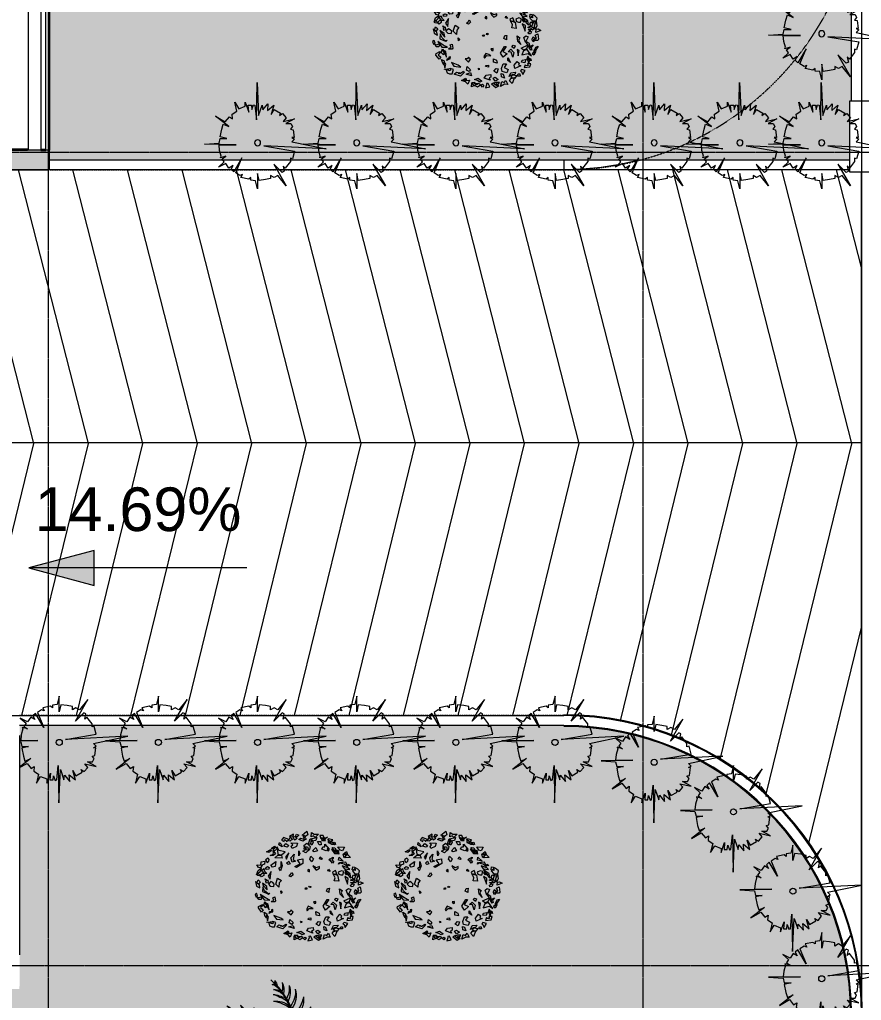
# Model space of a CAD drawing. Header units: millimetres. Extents: x 5359 to 218750, y -16347 to 109893.
# Drawn here: x 54663 to 63153, y 61388 to 71277 of the extents above; entities that cross this region are included whole.
import ezdxf

# ---------------------------------------------------------------- set-up
doc = ezdxf.new("R2010")
doc.units = ezdxf.units.MM
doc.linetypes.add('Grid Line', pattern=[22.225, 12.7, -3.175, 3.175, -3.175])
doc.linetypes.add('IMPORT-Overhead', pattern=[3.96875, 2.38125, -1.5875])
for name, color, linetype, lineweight in [('0-1', 7, 'Continuous', 5), ('A-AREA-1', 41, 'IMPORT-Overhead', 9), ('A-DETL-THIN', 151, 'Continuous', 9), ('A-FLOR', 192, 'Continuous', 9), ('A-FLOR-1', 9, 'Continuous', 9), ('A-FLOR-HRAL', 11, 'Continuous', 9), ('A-FLOR-PATT', 8, 'Continuous', 9), ('A-WALL', 113, 'Continuous', 9), ('A-WALL-3', 113, 'Continuous', 18), ('A-WALL-PATT-2', 9, 'Continuous', 9), ('G-ANNO-DIMS', 111, 'Continuous', 9), ('G-IMPT', 8, 'Continuous', 9), ('I-WALL-1', 53, 'Continuous', 18), ('L-PLNT', 71, 'Continuous', 9), ('S-COLS-1', 253, 'Continuous', 5), ('S-COLS-2', 53, 'Continuous', 18), ('S-GRID-1', 1, 'Grid Line', 9)]:
    doc.layers.add(name, color=color, linetype=linetype, lineweight=lineweight)
doc.styles.add('Arial_6', font='arial_0.ttf', dxfattribs={"height": 440})
pattern_1 = [(0, (167.64, 11.2), (558.8, 558.8), [83.82, -16.764, 22.352, -16.764, -419.1]), (0, (167.64, 11.2), (558.8, 558.8), [-139.7, 83.82, -335.28]), (0, (139.7, 27.94), (558.8, 558.8), [55.88, -41.91, 83.82, -41.91, -335.28]), (0, (139.7, 27.94), (558.8, 558.8), [-223.52, 55.88, -279.4]), (0, (335.3, 251.46), (558.8, 558.8), [69.85, -27.94, 69.85, -391.16]), (0, (55.9, 363.2), (558.8, 558.8), [27.94, -55.88, 27.94, -447.04]), (90, (111.76, 363.2), (-558.8, 558.8), [50.292, -508.508]), (90, (279.4, 27.94), (-558.8, 558.8), [55.88, -502.92]), (90, (419.1, 251.46), (-558.8, 558.8), [55.88, -502.92]), (45, (352.04, 22.35), (0, 558.7996), [55.88, -734.383]), (135, (206.76, 22.35), (-558.7996, 0), [55.88, -734.383]), (63.435, (335.28, 25.15), (-0.0005, 558.8001), [55.88, -1193.635]), (75.964, (307.34, 27.94), (-0.00237, 558.80038), [55.88, -2248.111]), (75.964, (447.04, 251.46), (-0.00237, 558.80038), [44.704, -2259.287]), (75.964, (122.94, 363.22), (-0.00237, 558.80038), [39.116, -2264.875]), (104.036, (251.46, 27.94), (0.00237, 558.80038), [55.88, -2248.111]), (104.036, (391.16, 251.46), (0.00237, 558.80038), [44.704, -2259.287]), (104.036, (100.58, 363.22), (0.00237, 558.80038), [39.116, -2264.875]), (116.565, (223.52, 25.15), (0.0005, 558.8001), [55.88, -1193.634])]

# ---------------------------------------------------------------- blocks, each defined once
blk = doc.blocks.new('NCV_TKTC_KET CAU_rvt-1-TKCS_MB ĐỊNH VỊ CỔNG-HÀNG RÀO')
at = {"layer": 'S-COLS-1'}
blk.add_hatch(color=256, dxfattribs=at).paths.add_polyline_path([(54927.6, 69761.9), (54952.6, 69761.9), (54952.6, 69961.9), (54927.6, 69961.9), (54927.6, 69956.9), (54877.6, 69956.9), (54877.6, 69961.9), (54552.6, 69961.9), (54552.6, 69761.9), (54877.6, 69761.9)])
at = {"layer": 'A-FLOR-1', "flags": 128}
blk.add_lwpolyline([(60918, 69861.2), (60898.6, 69856.2), (60714.7, 69815.1), (60528.6, 69785.6), (60340.9, 69767.9), (60152.6, 69761.9)], dxfattribs=at)
at = {"layer": 'S-COLS-2'}
for p, q in [((54877.6, 69961.9), (54552.6, 69961.9)), ((54952.6, 69961.9), (54927.6, 69961.9)), ((54952.6, 69761.9), (54952.6, 69961.9)), ((54552.6, 69761.9), (54952.6, 69761.9))]:
    blk.add_line(p, q, dxfattribs=at)
blk = doc.blocks.new('NCV_TKTC_TANG 1_rvt-1-TKCS_MB ĐỊNH VỊ CỔNG-HÀNG RÀO')
at = {"layer": 'A-WALL-PATT-2'}
h = blk.add_hatch(dxfattribs=at)
h.set_pattern_fill('FP_3', color=256, style=0, pattern_type=2)
h.set_pattern_definition([(45, (0, 0), (-116.67262, 116.67262), [])])
h.paths.add_polyline_path([(53762.6, 69961.9), (54742.6, 69961.9), (54742.6, 69971.9), (53762.6, 69971.9)])
at = {"layer": 'I-WALL-1'}
for p, q in [((54742.6, 69971.9), (53762.6, 69971.9)), ((53762.6, 69961.9), (54742.6, 69961.9)), ((54742.6, 69961.9), (54742.6, 69971.9))]:
    blk.add_line(p, q, dxfattribs=at)
blk = doc.blocks.new('Railing - 50 x 10mm-1251311-TKCS_MB ĐỊNH VỊ CỔNG-HÀNG RÀO')
at = {"layer": 'A-FLOR-HRAL'}
for p, q in [((25, 5), (-25, 5)), ((-25, 5), (-25, -5)), ((25, -5), (25, 5)), ((-25, -5), (25, -5))]:
    blk.add_line(p, q, dxfattribs=at)
blk = doc.blocks.new('Railing - Railing-1598455-TKCS_MB ĐỊNH VỊ CỔNG-HÀNG RÀO')
at = {"layer": 'A-FLOR-HRAL'}
for p, q in [((54877.6, 73036.9), (54877.6, 69966.9)), ((54927.6, 69966.9), (54927.6, 73036.9))]:
    blk.add_line(p, q, dxfattribs=at)
for p in [(54902.6, 73186.9), (54902.6, 69961.9)]:
    blk.add_blockref('Railing - 50 x 10mm-1251311-TKCS_MB ĐỊNH VỊ CỔNG-HÀNG RÀO', p)
blk = doc.blocks.new('CAY PHAT TAI NUI - CAY PHAT TAI NUI_dwg-2249753-TKCS_MB ĐỊNH VỊ CỔNG-HÀNG RÀO')
at = {"layer": 'G-IMPT'}
for p, q in [((-27, 87), (-27, -143)), ((-142, -28), (88, -28))]:
    blk.add_line(p, q, dxfattribs=at)
blk.add_circle((-27, -28), 115, dxfattribs=at)
for centre, radius, start, end in [((1555, 686), 1817, 132.6655, 202.0611), ((1648, 675), 1889, 134.4929, 201.0725), ((308, 1769), 392, 160.4234, 210.435), ((470, 1868), 533, 176.5724, 207.5063), ((400, 1808), 348, 153.5375, 193.5552), ((436, 1876), 358, 165.8758, 197.2634), ((332, 1703), 221, 98.9889, 134.5565), ((351, 1881), 159, 129.8765, 177.3831), ((270, 1833), 92.7, 72.3495, 118.8394), ((364, 1937), 133, 150.0492, 183.9567), ((112, 1610), 475, 173.6919, 232.0994), ((310, 1788), 681, 190.6526, 226.6689), ((217, 1687), 426, 160.9738, 220.018), ((264, 1759), 455, 171.5441, 219.4959), ((739, 314), 1475, 108.2479, 120.279), ((405, 816), 908, 98.1075, 114.8799), ((407, 1302), 537, 105.1462, 127.4691), ((251, 1560), 260, 86.5707, 121.104), ((-15, 1484), 494, 183.9122, 244.6665), ((-29, 1588), 498, 196.0518, 249.1113), ((361, 880), 698, 97.7367, 130.2132), ((226, 1098), 476, 85.0356, 127.2973), ((1255, 1143), 453, 130.5291, 189.4624), ((1762, 1122), 880, 155.5161, 180.8777), ((1417, 1124), 388, 115.1104, 175.1685), ((1585, 1104), 499, 131.8546, 171.2598), ((498, 426), 1017, 103.6674, 130.6694), ((272, 683), 732, 91.1382, 124.0248), ((1161, 1107), 571, 145.2695, 196.441), ((1466, 1224), 802, 164.9316, 196.0539), ((1531, 1072), 333, 103.3982, 156.4869), ((1578, 1129), 295, 114.9497, 158.8367), ((1679, 822), 480, 97.2797, 124.4634), ((1787, 687), 634, 105.42, 120.9079), ((-586, 1353), 1400, 190.2203, 290.1421), ((-605, 1310), 1375, 188.6175, 290.9058), ((-1699, 914), 215, 143.1261, 181.9236), ((-1314, 928), 569, 168.36, 193.4581), ((-152, 1325), 460, 193.1436, 257.542), ((-110, 1475), 553, 207.4653, 256.2646), ((603, 91), 1193, 107.2093, 133.4993), ((323, 366), 868, 94.8524, 127.2209), ((1468, -209), 1434, 79.4254, 175.9631), ((1504, -245), 1464, 81.0545, 175.1756), ((-655, 991), 1109, 349.3845, 8.7831), ((147, 934), 371, 347.8793, 37.5984), ((777, 335), 746, 57.193, 82.7939), ((795, 583), 540, 44.4905, 74.8429), ((200, -1375), 2671, 64.5854, 71.0796), ((298, -535), 1890, 56.3077, 64.245), ((-702, -4786), 6272, 69.406, 72.2405), ((1059, 604), 656, 47.2245, 66.3575), ((1398, 714), 491, 58.9885, 88.6049), ((1449, 975), 257, 38.3487, 73.8532), ((-1841, 948), 164, 173.6087, 255.3147), ((-1833, 1026), 181, 199.2253, 246.7417), ((-1105, 816), 720, 164.9542, 191.1318), ((-516, 891), 1289, 175.0476, 192.4111), ((594, 731), 2307, 175.4785, 185.487), ((254, 931), 1960, 180.5402, 194.9077), ((-83, 1557), 801, 225.5325, 257.3267), ((-121, 1291), 605, 210.2813, 256.7926), ((-140, 1117), 576, 210.3308, 258.2326), ((-226, 1141), 517, 217.4708, 266.0439), ((469, -312), 1181, 104.1189, 126.9152), ((501, 74), 993, 106.4031, 138.081), ((474, -60), 940, 108.1558, 139.078), ((219, 360), 667, 89.9, 132.4205), ((-537, 630), 838, 359.6532, 23.468), ((-32, 675), 392, 2.9263, 47.5949), ((609, 473), 371, 54.8217, 104.5408), ((743, 123), 821, 68.5185, 97.1248), ((698, 413), 586, 53.9406, 86.7899), ((-1855, 873), 195, 206.2075, 278.3171), ((-1792, 885), 257, 202.53, 269.2067), ((-1757, 832), 318, 214.5411, 275.4551), ((-1783, 903), 344, 226.9372, 274.4317), ((-932, 560), 658, 163.4115, 199.2714), ((-652, 659), 915, 174.4333, 204.6254), ((-648, 519), 787, 169.2846, 205.0198), ((-352, 695), 1070, 181.598, 212.3759), ((-220, 834), 437, 209.251, 267.4647), ((-208, 1004), 549, 224.3227, 265.8007), ((260, -110), 757, 101.5461, 130.3104), ((470, -234), 938, 112.642, 137.4329), ((-471, 387), 654, 3.4409, 34.7173), ((-256, 396), 486, 11.1959, 48.3015), ((500, -204), 838, 78.0495, 101.8643), ((443, 300), 392, 53.9226, 98.5912), ((700, -326), 1109, 83.637, 103.0356), ((-1742, 834), 407, 232.7631, 281.0044), ((-1711, 757), 371, 221.6824, 282.5793), ((-621, 436), 621, 170.7591, 217.8247), ((-355, 622), 884, 185.6411, 223.5203), ((303, -383), 857, 105.2804, 126.3421), ((303, -174), 658, 110.0896, 138.9984), ((-316, 124), 519, 23.4136, 49.3727), ((-1702, -347), 1928, 19.23, 26.6394), ((463, -174), 654, 83.0252, 114.3015), ((372, 20), 486, 69.441, 106.5465), ((-1635, 761), 519, 235.0666, 285.6208), ((-1718, 805), 515, 245.4761, 288.9065), ((-1688, 627), 496, 253.0795, 302.6056), ((-701, 283), 342, 158.8472, 243.0968), ((-475, 433), 545, 182.7548, 239.8242), ((-289, 301), 540, 177.157, 219.4208), ((-366, 358), 463, 183.7789, 241.043), ((-240, 351), 448, 195.2039, 241.2333), ((-348, 223), 324, 178.1536, 236.2901), ((-163, 711), 456, 221.0382, 264.3552), ((-191, 807), 507, 231.3553, 266.6037), ((-159, 411), 290, 216.7085, 267.5007), ((-187, 507), 339, 232.7518, 269.7736), ((15, -2), 276, 95.894, 134.6668), ((382, 435), 602, 201.4489, 224.7395), ((104, 247), 284, 186.3094, 223.0804), ((146, -41), 351, 116.9691, 150.5256), ((-267, 67), 324, 3.0252, 42.9115), ((-270, -18), 389, 22.3429, 51.7944), ((205, -183), 389, 74.5276, 103.9792), ((721, -1550), 1928, 99.6827, 107.092), ((279, -155), 519, 76.9493, 102.9084), ((920, -305), 717, 126.2722, 154.0079), ((4229, -2339), 4556, 145.0164, 148.7416), ((1020, -263), 688, 116.7081, 153.6869), ((1335, -389), 969, 130.1064, 152.7587), ((1149, -314), 705, 105.0601, 147.7387), ((1406, -413), 896, 119.4093, 147.3895), ((1296, -346), 709, 100.2908, 144.0247), ((1441, -339), 742, 111.436, 147.2707), ((1346, -178), 464, 89.3204, 151.136), ((1545, -262), 581, 109.4272, 151.0014), ((-1552, 350), 1464, 254.7886, 348.9098), ((-1520, 310), 1434, 253.1595, 349.6972), ((-1592, 574), 486, 240.2787, 301.8143), ((-1611, 611), 625, 259.4757, 304.2065), ((-1494, 512), 565, 245.8985, 304.4712), ((-1571, 359), 581, 283.7506, 325.3247), ((-202, 187), 290, 183.2996, 229.6206), ((-241, 225), 258, 192.0811, 252.8057), ((-234, 97), 117, 169.3573, 249.7771), ((-179, 187), 183, 202.0223, 262.5403), ((284, -93), 290, 100.082, 150.8741), ((-78, -112), 183, 5.2465, 51.9003), ((663, -1348), 1400, 15.8969, 115.8188), ((338, -392), 486, 105.4698, 124.689), ((678, -1304), 1375, 14.2942, 116.5824), ((166, -194), 274, 81.1818, 112.0501), ((382, -112), 339, 116.1252, 153.147), ((271, -130), 324, 83.4105, 123.2969), ((0, -41), 117, 332.5815, 32.6083), ((683, -285), 587, 128.9882, 154.5528), ((834, -220), 651, 143.0281, 161.2689), ((166, -227), 290, 8.9763, 55.2972), ((219, -386), 448, 20.8805, 66.9099), ((314, -248), 324, 3.8302, 61.9668), ((346, -380), 463, 9.4556, 66.7197), ((263, -331), 540, 2.8337, 45.0974), ((462, -444), 545, 8.4315, 65.5008), ((671, -273), 342, 344.5238, 68.7734), ((361, -644), 884, 11.3177, 49.1969), ((1484, -422), 565, 71.5751, 130.1478), ((1610, -509), 625, 85.1523, 129.8831), ((1587, -474), 486, 65.9553, 127.491), ((-1382, 256), 464, 263.6437, 325.4594), ((-1460, 425), 742, 285.7594, 321.594), ((-1316, 417), 709, 274.6142, 318.3481), ((-1418, 496), 896, 293.7326, 321.7128), ((-1172, 371), 705, 279.3835, 322.062), ((-1049, 307), 688, 291.0314, 328.0102), ((-1350, 465), 969, 304.4297, 327.082), ((-945, 340), 717, 300.5955, 328.3312), ((-4036, 2691), 4556, 319.3398, 323.065), ((-339, 100), 324, 257.1446, 297.031), ((-711, 296), 587, 303.3116, 328.8762), ((-868, 247), 651, 317.3515, 335.5923), ((-377, 368), 486, 279.2039, 298.4231), ((-228, 153), 274, 254.9159, 285.7842), ((-508, -531), 456, 3.8323, 47.1493), ((-367, -383), 339, 15.5459, 52.5677), ((-330, -289), 290, 359.5026, 50.2948), ((-1217, -1468), 1889, 341.9561, 48.5357), ((-1130, -1436), 1817, 340.1287, 49.5243), ((-214, -140), 351, 324.4323, 357.9888), ((-80, -114), 276, 303.3573, 342.13), ((265, -400), 290, 64.1718, 114.9639), ((143, -229), 183, 27.699, 88.2169), ((334, -473), 339, 80.215, 117.2368), ((189, -134), 117, 355.0339, 75.4538), ((208, -260), 258, 17.7578, 78.4823), ((607, -432), 621, 356.4358, 43.5014), ((365, -717), 1070, 7.2747, 38.0526), ((642, -513), 787, 354.9612, 30.6965), ((1688, -517), 496, 78.7561, 128.2822), ((660, -652), 915, 0.11, 30.302), ((1649, -656), 519, 60.7432, 111.2974), ((1736, -691), 515, 71.1528, 114.5832), ((-631, 1561), 1928, 273.4168, 280.8261), ((-344, 126), 519, 250.6834, 276.6425), ((-267, 146), 389, 248.2617, 277.7133), ((-650, -791), 549, 7.1168, 48.5948), ((-538, -663), 437, 352.0451, 50.2588), ((-545, -624), 507, 14.1494, 49.3978), ((-416, -94), 658, 317.5529, 346.4616), ((-512, 91), 857, 312.7436, 333.8053), ((-591, -118), 938, 320.1052, 344.8961), ((407, -664), 456, 68.5015, 111.8185), ((475, -738), 507, 78.8186, 114.0669), ((513, -748), 437, 56.7143, 114.928), ((581, -904), 549, 71.7859, 113.264), ((929, -526), 658, 349.0881, 24.948), ((1724, -644), 371, 47.3591, 108.2559), ((-215, -1012), 1960, 6.2169, 20.5843), ((1762, -718), 407, 58.4397, 106.6811), ((-573, -846), 2307, 1.1551, 11.1637), ((1777, -714), 318, 40.2177, 101.1317), ((-559, 199), 838, 251.7836, 275.5984), ((-557, -308), 392, 227.6568, 272.3253), ((-525, 165), 654, 256.7593, 288.0357), ((-456, -38), 486, 243.1751, 280.2806), ((-1378, -1007), 1086, 358.2571, 23.9141), ((-1097, -995), 900, 5.4665, 32.5493), ((-724, -797), 534, 347.879, 38.8732), ((-348, -131), 757, 309.0093, 337.7736), ((-514, -275), 940, 315.619, 346.5413), ((-626, -48), 1181, 311.5821, 334.3785), ((573, -1036), 576, 57.794, 105.6958), ((661, -1017), 517, 64.934, 113.5071), ((637, -1199), 605, 57.7445, 104.2558), ((1810, -783), 344, 52.6139, 100.1084), ((548, -896), 1289, 0.7243, 18.0878), ((1817, -764), 257, 28.2066, 94.8834), ((1126, -763), 720, 350.6309, 16.8085), ((1879, -745), 195, 31.8841, 103.9938), ((-744, 342), 1109, 257.3711, 276.7697), ((-741, -462), 371, 228.5558, 278.2749), ((-1431, -947), 841, 333.0371, 10.588), ((-1492, -1128), 1027, 355.921, 22.071), ((-1463, -933), 1030, 344.9174, 15.2332), ((-3068, -1735), 2861, 14.0564, 22.8618), ((726, -1453), 801, 72.9957, 104.79), ((680, -1215), 460, 40.6068, 105.0053), ((711, -1368), 553, 54.9285, 103.7278), ((1345, -854), 569, 354.0366, 19.1347), ((1872, -822), 164, 359.2853, 80.9914), ((1727, -802), 215, 328.8028, 7.6003), ((1872, -900), 181, 24.902, 72.4184), ((-1552, -615), 491, 232.7226, 262.339), ((-1631, -869), 257, 212.0828, 247.5873), ((1136, 4622), 6272, 243.1401, 245.9747), ((-1202, -543), 656, 220.9587, 240.0916), ((-132, 1330), 2671, 238.3195, 244.8137), ((-321, 506), 1890, 230.0418, 237.9791), ((-938, -551), 540, 218.2246, 248.577), ((-892, -306), 746, 230.9271, 256.528), ((-835, -99), 821, 242.2526, 270.8589), ((-823, -392), 586, 227.6747, 260.5241), ((-1359, -1032), 571, 319.0036, 10.1751), ((-1674, -1115), 802, 338.6657, 9.788), ((-1534, -1095), 883, 344.6764, 16.0059), ((-559, -468), 1193, 314.6726, 340.9626), ((-184, -583), 868, 302.3156, 334.6841), ((631, -1420), 494, 31.3755, 92.1297), ((692, -1506), 498, 43.515, 96.5745), ((-1843, -692), 480, 271.0138, 298.1976), ((-1935, -546), 634, 279.1542, 294.6421), ((-1722, -957), 333, 277.1323, 330.2211), ((-1775, -1008), 295, 288.6838, 332.5709), ((-1615, -1021), 388, 288.8445, 348.9026), ((-1780, -983), 499, 305.5887, 344.9939), ((-1456, -1057), 453, 304.2632, 3.1965), ((-1958, -981), 880, 329.2502, 354.6118), ((-312, -717), 1017, 311.1306, 338.1326), ((7, -841), 732, 298.6014, 331.488), ((576, -1590), 475, 21.1552, 79.5627), ((483, -1839), 681, 38.1159, 74.1321), ((19, -1057), 698, 305.1999, 337.6764), ((240, -1188), 476, 292.4989, 334.7606), ((520, -1707), 426, 8.437, 67.4813), ((511, -1792), 455, 19.0073, 66.9591), ((-577, -729), 1475, 315.7112, 327.7422), ((-50, -1020), 908, 305.5707, 322.3431), ((378, -1984), 533, 24.0356, 54.9695), ((476, -1821), 392, 7.8866, 57.8982), ((173, -1452), 537, 312.6095, 334.9323), ((431, -1610), 260, 294.034, 328.5673), ((424, -1774), 221, 306.4521, 342.0198), ((412, -1975), 358, 13.3391, 44.7266), ((413, -1898), 348, 1.0007, 41.0185), ((540, -1860), 92.7, 279.8128, 326.3027), ((504, -1996), 133, 357.5124, 31.4199), ((490, -1941), 159, 337.3398, 24.8463)]:
    blk.add_arc(centre, radius, start, end, dxfattribs=at)
blk = doc.blocks.new('CAY PHAT TAI NUI - CAY PHAT TAI NUI-2271499-TKCS_MB ĐỊNH VỊ CỔNG-HÀNG RÀO')
at = {"extrusion": (0, 0, -1), "xscale": 0.48, "yscale": 0.48, "zscale": -0.48, "rotation": 180}
blk.add_blockref('CAY PHAT TAI NUI - CAY PHAT TAI NUI_dwg-2249753-TKCS_MB ĐỊNH VỊ CỔNG-HÀNG RÀO', (0, 0), dxfattribs=at)
blk = doc.blocks.new('CAY BACH TRINH - CAY BACH TRINH_dwg-2249800-TKCS_MB ĐỊNH VỊ CỔNG-HÀNG RÀO')
at = {"layer": 'G-IMPT', "flags": 128}
for points in [[(-477, 1437), (-459, 1512), (-646, 1555)], [(-578, 1452), (-505, 1613), (-404, 1608), (-431, 1511), (-482, 1548), (-505, 1489), (-486, 1456)], [(-357, 1653), (-250, 1541), (-201, 1603), (-123, 1566), (-133, 1703), (-220, 1653)], [(7, 1749), (-25, 1628), (43, 1591), (160, 1616)], [(121, 1587), (40, 1602), (86, 1521)], [(335, 1653), (267, 1616), (316, 1566), (365, 1591)], [(533, 1553), (590, 1452), (520, 1446), (509, 1467), (423, 1512), (399, 1468), (319, 1525), (383, 1562)], [(423, 1516), (443, 1553), (433, 1653), (560, 1578), (472, 1491)], [(-1174, 1238), (-1112, 1130), (-1037, 1152), (-972, 1252)], [(-874, 1403), (-896, 1328), (-826, 1327), (-809, 1379)], [(-870, 1320), (-769, 1323), (-719, 1438), (-798, 1395)], [(-715, 1368), (-728, 1408), (-805, 1472), (-663, 1508), (-663, 1385)], [(-648, 1504), (-672, 1392), (-758, 1347), (-746, 1419), (-706, 1444)], [(-556, 1333), (-692, 1179), (-600, 1129), (-460, 1181), (-492, 1255), (-553, 1247)], [(-428, 1425), (-446, 1319), (-376, 1318), (-327, 1420)], [(-83, 1327), (-48, 1351), (-99, 1506), (-301, 1542), (-270, 1454), (-140, 1428)], [(-133, 1478), (-191, 1403), (-152, 1303), (-113, 1353)], [(14, 1366), (-94, 1266), (-74, 1166), (43, 1066), (140, 1116), (23, 1178), (101, 1291)], [(-50, 1140), (92, 1178), (86, 1252), (-14, 1249)], [(23, 1503), (131, 1428), (267, 1478), (209, 1528), (131, 1503)], [(511, 1378), (306, 1366), (335, 1266), (472, 1203), (501, 1278), (452, 1316)], [(579, 1478), (745, 1541), (813, 1466), (725, 1416), (716, 1478), (657, 1453), (647, 1416)], [(667, 1353), (579, 1291), (628, 1241), (735, 1278)], [(696, 1091), (891, 1141), (949, 1253), (920, 1016), (803, 1003)], [(871, 1391), (823, 1341), (784, 1253), (891, 1316)], [(1064, 1244), (1080, 1108), (985, 1158), (937, 1212)], [(1027, 1278), (998, 1228), (1037, 1191), (1135, 1203)], [(-1364, 914), (-1208, 910), (-1218, 988), (-1136, 1017), (-1240, 1107), (-1267, 1010)], [(-1164, 910), (-1135, 1007), (-1204, 1044), (-1282, 1000), (-1216, 980)], [(-1010, 928), (-1137, 803), (-990, 828)], [(-766, 1181), (-866, 1042), (-1009, 1038), (-900, 1094)], [(-996, 1019), (-915, 1047), (-883, 1171), (-978, 1137)], [(-989, 1076), (-860, 1099), (-799, 1231), (-876, 1225), (-913, 1152)], [(-840, 791), (-799, 735), (-718, 839), (-724, 876), (-821, 927), (-821, 894), (-775, 847)], [(-697, 1145), (-671, 1210), (-634, 1180), (-660, 1114)], [(-415, 941), (-483, 878), (-454, 853), (-386, 878)], [(-269, 1228), (-328, 1128), (-220, 1091), (-172, 1128)], [(-113, 953), (-201, 878), (-152, 778), (-84, 866)], [(267, 1128), (228, 1041), (257, 966), (267, 1041)], [(413, 1016), (443, 853), (365, 803), (472, 766), (511, 903)], [(647, 866), (579, 1066), (686, 928)], [(813, 978), (784, 891), (1018, 903), (920, 991)], [(1047, 1103), (998, 1028), (1066, 978), (1164, 978), (1066, 1016)], [(1144, 1166), (1135, 1128), (1203, 1078), (1281, 1091)], [(-1302, 703), (-1351, 666), (-1312, 653)], [(-1109, 650), (-1174, 560), (-1345, 537), (-1285, 585)], [(-1279, 631), (-1217, 768), (-1027, 752), (-1169, 714)], [(-993, 702), (-1009, 756), (-1064, 751)], [(-717, 878), (-717, 816), (-688, 841)], [(-220, 591), (-289, 516), (-386, 578), (-386, 628), (-289, 591), (-181, 653)], [(140, 878), (131, 728), (335, 603), (384, 628), (218, 716), (306, 841)], [(579, 803), (540, 716), (599, 691), (647, 741)], [(823, 791), (784, 653), (842, 491), (891, 578), (823, 628)], [(988, 791), (1008, 628), (1096, 616), (1144, 678)], [(1261, 753), (1203, 803), (1193, 853), (1232, 891), (1310, 841)], [(1310, 591), (1252, 628), (1193, 603), (1203, 553), (1281, 541)], [(1339, 702), (1463, 665), (1444, 774), (1337, 802)], [(1422, 673), (1471, 586), (1531, 604), (1583, 684)], [(-1595, 553), (-1527, 591), (-1429, 491), (-1497, 416), (-1634, 403), (-1653, 491)], [(-1597, 135), (-1570, 248), (-1626, 391), (-1648, 247)], [(-1619, 320), (-1482, 361), (-1595, 398)], [(-1478, 213), (-1422, 297), (-1459, 373), (-1523, 336)], [(-1424, 524), (-1440, 618), (-1501, 607), (-1513, 501)], [(-1380, 266), (-1361, 403), (-1185, 528), (-1224, 441)], [(-1328, 370), (-1279, 378), (-1302, 402)], [(-1274, 77), (-1290, 255), (-1183, 312), (-1221, 219)], [(-1283, 435), (-1251, 475), (-1188, 428), (-1232, 366)], [(-1065, 367), (-1127, 366), (-1158, 473), (-1082, 500), (-981, 458), (-1000, 389)], [(-855, 181), (-881, 279), (-825, 405), (-958, 362), (-994, 169)], [(-942, 366), (-893, 503), (-795, 453), (-825, 366), (-873, 403)], [(-721, 477), (-654, 499), (-671, 550)], [(-74, 528), (-35, 541), (-6, 491), (-74, 466)], [(491, 441), (443, 366), (511, 303), (569, 328), (521, 378)], [(1135, 478), (1232, 328), (1164, 228), (1154, 328)], [(1270, 413), (1394, 410), (1386, 473), (1452, 496), (1368, 568), (1347, 490)], [(1378, 453), (1369, 353), (1437, 303), (1476, 366)], [(1447, 578), (1476, 466), (1593, 366), (1544, 503)], [(1553, 425), (1451, 325), (1568, 345)], [(-1619, 40), (-1622, 139), (-1683, 152), (-1767, 105)], [(-1363, 198), (-1471, 259), (-1494, 200), (-1562, 210), (-1523, 107), (-1467, 166)], [(-1482, 60), (-1448, -1), (-1384, -6), (-1369, 43), (-1433, 90)], [(-1478, 141), (-1429, 91), (-1371, 128)], [(-74, 16), (-123, -9), (-94, -34), (-55, -22)], [(813, 191), (881, 116), (891, -22), (988, 78), (930, 266)], [(1085, 125), (1140, 155), (1218, 75), (1163, 15), (1054, 5), (1038, 75)], [(1310, 166), (1300, 116), (1222, 128), (1232, 203)], [(1256, -105), (1272, 5), (1412, 105), (1381, 35)], [(1319, 245), (1280, 215), (1311, 205)], [(1476, 153), (1534, 78), (1583, 116), (1544, 216)], [(1624, 156), (1594, 16), (1487, -41), (1502, 50), (1551, 81)], [(-1595, -47), (-1673, -9), (-1702, -172), (-1673, -209), (-1536, -209), (-1556, -172), (-1634, -147)], [(-1515, -106), (-1486, -178), (-1501, -227), (-1553, -242), (-1599, -161)], [(-1449, -521), (-1419, -309), (-1263, -222), (-1351, -346)], [(-1291, -267), (-1232, -115), (-1304, -62), (-1376, -95)], [(-1145, -345), (-1046, -242), (-1021, -71), (-1105, -125), (-1069, -201)], [(-688, -191), (-610, -147), (-641, -60), (-704, -55), (-685, -122)], [(11, -79), (65, -80), (51, -44), (11, -37)], [(832, -134), (784, -184), (823, -222)], [(1477, -247), (1352, -421), (1173, -426), (1309, -356)], [(1179, -205), (1218, -245), (1264, -215)], [(1398, -9), (1408, -159), (1232, -234), (1339, -134)], [(1427, -309), (1447, -409), (1525, -409), (1573, -334), (1505, -346)], [(1563, -293), (1595, -211), (1641, -250), (1609, -331)], [(-1604, -526), (-1578, -497), (-1615, -421), (-1690, -396)], [(-1553, -680), (-1504, -649), (-1521, -598), (-1613, -563)], [(-1546, -521), (-1536, -609), (-1595, -596), (-1604, -509)], [(-1489, -516), (-1411, -473), (-1448, -396), (-1534, -351), (-1465, -430)], [(-1173, -669), (-1368, -622), (-1473, -694), (-1336, -498), (-1227, -542)], [(-1224, -515), (-1157, -451), (-1369, -353), (-1324, -476)], [(-1024, -493), (-1058, -702), (-1088, -530)], [(-935, -470), (-860, -411), (-900, -361), (-966, -383)], [(-888, -735), (-838, -578), (-745, -570), (-823, -487), (-921, -590)], [(-582, -741), (-504, -613), (-626, -407), (-681, -406), (-575, -561), (-711, -631)], [(-229, -532), (-269, -525), (-272, -467), (-200, -477)], [(1085, -355), (1023, -325), (999, -455), (1023, -485), (1132, -485), (1116, -455), (1054, -435)], [(1202, -735), (1225, -565), (1350, -495), (1280, -595)], [(1330, -484), (1271, -546), (1300, -671), (1369, -596)], [(1384, -736), (1435, -805), (1537, -675), (1529, -628), (1408, -565), (1408, -607), (1465, -665)], [(-1468, -852), (-1402, -831), (-1326, -772), (-1450, -777)], [(-1390, -946), (-1429, -809), (-1361, -709), (-1332, -796), (-1361, -846)], [(-1270, -915), (-1163, -901), (-1183, -834), (-1295, -817)], [(-1144, -1010), (-957, -1095), (-936, -993), (-1027, -873), (-1088, -926), (-1063, -982)], [(-811, -903), (-736, -844), (-727, -764), (-770, -826)], [(-393, -926), (-281, -901), (-277, -790), (-378, -835)], [(-129, -656), (-34, -622), (23, -722), (0, -767), (-69, -688), (-193, -693)], [(614, -795), (506, -893), (444, -803), (510, -740), (536, -796)], [(1048, -911), (967, -1024), (753, -1052), (829, -993)], [(1124, -735), (1132, -805), (1085, -795), (1077, -725)], [(1193, -846), (1173, -780), (1104, -785)], [(1249, -1075), (1218, -965), (1272, -885), (1295, -955), (1272, -995)], [(1359, -809), (1271, -859), (1281, -984), (1330, -909)], [(-1251, -1066), (-1426, -1044), (-1452, -946), (-1351, -943), (-1371, -1002), (-1308, -1008), (-1282, -979)], [(-1130, -1172), (-1165, -1196), (-1203, -1289), (-1280, -1164), (-1162, -1128)], [(-771, -1348), (-831, -1232), (-975, -1212), (-947, -1284), (-866, -1298)], [(-698, -1231), (-557, -1193), (-527, -1096), (-584, -953), (-693, -951), (-619, -1061), (-741, -1124)], [(-384, -1242), (-286, -1181), (-363, -1098), (-424, -1108)], [(-120, -1056), (-31, -1033), (-45, -997), (-117, -988)], [(176, -1143), (205, -1087), (168, -1096)], [(411, -1324), (581, -1272), (441, -1226)], [(550, -1034), (443, -1134), (482, -1196), (569, -1146)], [(667, -1184), (647, -1221), (764, -1334), (959, -1271), (891, -1209), (764, -1246)], [(775, -1261), (835, -1251), (807, -1222)], [(1103, -1266), (1025, -1267), (986, -1133), (1081, -1099), (1208, -1151), (1184, -1238)], [(1066, -1096), (1086, -1171), (1271, -1121)], [(-1117, -1335), (-1039, -1334), (-1059, -1267), (-1114, -1266)], [(-883, -1296), (-1010, -1321), (-942, -1409), (-834, -1384)], [(-872, -1573), (-787, -1482), (-829, -1416), (-944, -1384)], [(-505, -1659), (-547, -1509), (-620, -1542), (-671, -1472), (-727, -1598), (-626, -1595)], [(-622, -1399), (-535, -1360), (-523, -1254), (-580, -1280)], [(-386, -1646), (-464, -1534), (-357, -1534), (-289, -1559)], [(-215, -1584), (-355, -1693), (-443, -1641), (-373, -1567), (-346, -1624), (-297, -1583), (-299, -1545)], [(-336, -1491), (-270, -1405), (-332, -1372), (-423, -1439)], [(-180, -1469), (12, -1396), (-45, -1309), (-194, -1290), (-200, -1370), (-142, -1392)], [(323, -1445), (199, -1404), (83, -1492), (153, -1523), (221, -1476)], [(228, -1671), (131, -1609), (189, -1571), (209, -1584), (306, -1584), (306, -1534), (404, -1546), (365, -1609)], [(411, -1674), (406, -1550), (330, -1534), (226, -1592)], [(731, -1476), (595, -1400), (567, -1474), (481, -1461), (531, -1590), (600, -1516)], [(608, -1509), (686, -1484), (608, -1434)], [(-55, -1574), (-63, -1616), (-24, -1708), (-167, -1674), (-109, -1565)], [(69, -1680), (123, -1624), (62, -1590), (23, -1629)]]:
    blk.add_lwpolyline(points, close=True, dxfattribs=at)
blk = doc.blocks.new('CAY BACH TRINH - CAY BACH TRINH-2271498-TKCS_MB ĐỊNH VỊ CỔNG-HÀNG RÀO')
at = {"extrusion": (0, 0, -1), "xscale": 0.3200000000000001, "yscale": 0.3200000000000001, "zscale": -0.3200000000000001, "rotation": 180}
blk.add_blockref('CAY BACH TRINH - CAY BACH TRINH_dwg-2249800-TKCS_MB ĐỊNH VỊ CỔNG-HÀNG RÀO', (0, 0), dxfattribs=at)
blk = doc.blocks.new('CAY MAI VAN PHUC - CAY DUC SOC_dwg-2256080-TKCS_MB ĐỊNH VỊ CỔNG-HÀNG RÀO')
at = {"layer": 'G-IMPT', "flags": 128}
blk.add_lwpolyline([(33, 479), (13, 293), (6, 772), (-14, 347), (-60, 479), (-67, 420), (-133, 499), (-127, 413), (-207, 479), (-173, 360), (-213, 426), (-293, 380), (-280, 347), (-320, 373), (-366, 320), (-326, 274), (-473, 307), (-360, 247), (-426, 247), (-446, 207), (-419, 174), (-453, 167), (-466, 68), (-439, 68), (-473, 48), (-439, 14), (-878, -79), (-80, -39), (-473, -105), (-446, -205), (-419, -198), (-419, -238), (-353, -324), (-326, -298), (-340, -364), (-313, -378), (-207, -271), (-366, -550), (-260, -418), (-213, -444), (-167, -418), (-167, -457), (-100, -471), (-20, -481), (0, -391), (0, -590), (26, -484), (86, -477), (86, -444), (113, -464), (212, -444), (192, -404), (226, -418), (279, -384), (199, -192), (305, -371), (339, -338), (312, -291), (365, -324), (405, -265), (498, -311), (425, -245), (452, -205), (405, -172), (472, -192), (465, -172), (485, -99), (492, -25), (272, -25), (678, -19), (492, -6), (478, 54), (392, 54), (478, 74), (458, 174), (438, 240), (365, 207), (538, 340), (412, 267), (359, 333), (319, 307), (325, 367), (266, 406), (292, 519), (239, 433), (159, 466), (159, 519), (113, 393), (119, 479), (79, 479), (73, 426), (53, 486)], close=True, dxfattribs=at)
at = {"layer": 'G-IMPT'}
blk.add_circle((0, 0), 38.6, dxfattribs=at)
blk = doc.blocks.new('CAY MAI VAN PHUC - CAY BONG TRANG-2256527-TKCS_MB ĐỊNH VỊ CỔNG-HÀNG RÀO')
at = {"extrusion": (0, 0, -1), "xscale": 0.7894736842105263, "yscale": 0.7894736842105263, "zscale": -0.7894736842105263, "rotation": 180}
blk.add_blockref('CAY MAI VAN PHUC - CAY DUC SOC_dwg-2256080-TKCS_MB ĐỊNH VỊ CỔNG-HÀNG RÀO', (0, 0), dxfattribs=at)
blk = doc.blocks.new('CAY MAI VAN PHUC - CAY BONG TRANG-2256081-TKCS_MB ĐỊNH VỊ CỔNG-HÀNG RÀO')
at = {"xscale": 0.7894736842105263, "yscale": 0.7894736842105263, "zscale": 0.7894736842105263}
blk.add_blockref('CAY MAI VAN PHUC - CAY DUC SOC_dwg-2256080-TKCS_MB ĐỊNH VỊ CỔNG-HÀNG RÀO', (0, 0), dxfattribs=at)
blk = doc.blocks.new('CAY MAI VAN PHUC - CAY DUC SOC_dwg-V292-TKCS_MB ĐỊNH VỊ CỔNG-HÀNG RÀO')
at = {"layer": 'G-IMPT', "flags": 128}
for points in [[(33, 479), (13, 293), (6, 772), (-14, 347), (-60, 479), (-67, 420), (-133, 499), (-127, 413), (-207, 479), (-173, 360), (-213, 426), (-293, 380), (-280, 347), (-320, 373), (-366, 320), (-326, 274), (-473, 307), (-360, 247), (-426, 247), (-446, 207), (-419, 174), (-453, 167), (-466, 68), (-439, 68), (-473, 48), (-439, 14), (-878, -79), (-80, -39), (-473, -105), (-446, -205), (-419, -198), (-419, -238), (-353, -324), (-326, -298), (-340, -364), (-313, -378), (-207, -271), (-366, -550), (-260, -418), (-213, -444), (-167, -418), (-167, -457), (-100, -471), (-20, -481), (0, -391), (0, -590), (26, -484), (86, -477), (86, -444), (113, -464), (212, -444), (192, -404), (226, -418), (279, -384), (199, -192), (305, -371), (339, -338), (312, -291), (365, -324), (405, -265), (498, -311), (425, -245), (452, -205), (405, -172), (472, -192), (465, -172), (485, -99), (492, -25), (272, -25), (507, -22)], [(507, 322), (412, 267), (359, 333), (319, 307), (325, 367), (266, 406), (292, 519), (239, 433), (159, 466), (159, 519), (113, 393), (119, 479), (79, 479), (73, 426), (53, 486), (33, 479)], [(507, -7), (492, -6), (478, 54), (392, 54), (478, 74), (458, 174), (438, 240), (365, 207), (507, 316)]]:
    blk.add_lwpolyline(points, dxfattribs=at)
at = {"layer": 'G-IMPT'}
blk.add_circle((0, 0), 38.6, dxfattribs=at)
blk = doc.blocks.new('CAY MAI VAN PHUC - CAY BONG TRANG-V293-TKCS_MB ĐỊNH VỊ CỔNG-HÀNG RÀO')
at = {"xscale": 0.7894736842105263, "yscale": 0.7894736842105263, "zscale": 0.7894736842105263}
blk.add_blockref('CAY MAI VAN PHUC - CAY DUC SOC_dwg-V292-TKCS_MB ĐỊNH VỊ CỔNG-HÀNG RÀO', (0, 0), dxfattribs=at)

msp = doc.modelspace()

# ---------------------------------------------------------------- hatches: boundary and pattern name
at = {"layer": 'A-FLOR-PATT'}
h = msp.add_hatch(dxfattribs=at)
h.set_pattern_fill('FP_14', color=256, style=0, pattern_type=2)
h.set_pattern_definition(pattern_1)
h.paths.add_polyline_path([(60152.6, 69861.8), (63032.6, 69861.8), (63032.6, 70456.3), (63052.6, 70456.3), (63052.6, 76736.9), (63045.6, 76914.5), (63032.3, 77050.9), (63005.4, 77216.2), (62972.7, 77360.5), (62941.5, 77469), (62906.8, 77575.6), (62849.3, 77722.6), (62773.7, 77882.4), (62702.7, 78011.4), (62623.8, 78136.9), (54962.6, 78135.2), (54962.6, 69861.8), (58617.9, 69861.8)])
h = msp.add_hatch(dxfattribs=at)
h.set_pattern_fill('FP_14', color=256, style=0, pattern_type=2)
h.set_pattern_definition(pattern_1)
h.paths.add_polyline_path([(58617.9, 53421.9), (60142.5, 53421.9), (60143.5, 55396.3), (60152.5, 55396.3), (60152.5, 55386.3), (62152.6, 55386.3), (62152.6, 55396.3), (62264.5, 55404), (62363.6, 55422.4), (62460.7, 55452.1), (62556.4, 55494.2), (62631.4, 55536.5), (62713.7, 55596.1), (62789, 55664.9), (62859.7, 55747.3), (62914.6, 55828.1), (62954.4, 55900.2), (62992.6, 55992.4), (63020.3, 56088.3), (63037, 56186.7), (63042.6, 56286.3), (63042.1, 61272.4), (63034.9, 61462.3), (63015.3, 61651.4), (62983.2, 61838.9), (62938.5, 62025), (62881.4, 62208.3), (62811.9, 62388), (62731.2, 62561.6), (62635.7, 62735.2), (62551.3, 62870.1), (62422.4, 63045.9), (62319, 63170.9), (62188.6, 63309.2), (62048.9, 63438.9), (61900.8, 63559.3), (61744.8, 63669.8), (61581.4, 63770.1), (61411, 63859.5), (61234, 63937.8), (61050.3, 64004.7), (60898.6, 64050.6), (60714.7, 64093.3), (60528.6, 64124), (60340.9, 64142.4), (60152.6, 64148.6), (60152.6, 64158.6), (54662.6, 64158.6), (54661.5, 61501.9), (53462.6, 61501.9), (53462.6, 61511.9), (53452.6, 61511.9), (53452.7, 60435.3), (53462.6, 60435.3), (53463.1, 56843.3), (54662.6, 56843.3), (54662.6, 53421.9), (54680.5, 53421.9)])
at = {"layer": 'G-ANNO-DIMS'}
msp.add_hatch(color=256, dxfattribs=at).paths.add_polyline_path([(54754.5, 65748), (55414.5, 65571.2), (55414.5, 65924.9)])

# ---------------------------------------------------------------- linework, layer by layer
at = {"layer": 'A-AREA-1'}
for p, q in [((54962.6, 69761.9), (60152.6, 69761.9)), ((60152.6, 64261.9), (54662.6, 64261.9))]:
    msp.add_line(p, q, dxfattribs=at)
for centre, start, end in [((60152.6, 72761.9), 270, 0), ((60152.6, 61261.9), 0, 90)]:
    msp.add_arc(centre, 3000, start, end, dxfattribs=at)
at = {"layer": 'A-DETL-THIN'}
for p, q in [((63152.6, 72361.9), (63152.6, 60861.9)), ((60152.6, 69761.9), (53452.6, 69761.9)), ((54097.4, 69761.9), (54802.6, 67003)), ((54647.4, 69761.9), (55352.6, 67003)), ((55197.4, 69761.9), (55902.6, 67003)), ((55747.4, 69761.9), (56452.6, 67003)), ((56297.4, 69761.9), (57002.6, 67003)), ((56847.4, 69761.9), (57552.6, 67003)), ((57397.4, 69761.9), (58102.6, 67003)), ((57947.4, 69761.9), (58652.6, 67003)), ((58497.4, 69761.9), (59202.6, 67003)), ((59047.4, 69761.9), (59752.6, 67003)), ((59597.4, 69761.9), (60302.6, 67003)), ((60147.4, 69761.9), (60852.6, 67003)), ((60697.4, 69761.9), (61402.6, 67003)), ((61247.4, 69761.9), (61952.6, 67003)), ((61797.4, 69761.9), (62502.6, 67003)), ((62347.4, 69761.9), (63052.6, 67003)), ((62897.4, 69761.9), (63152.6, 68763.7)), ((53452.6, 67011.9), (63152.6, 67011.9)), ((54802.6, 67003), (54132.7, 64261.9)), ((55352.6, 67003), (54682.7, 64261.9)), ((55902.6, 67003), (55232.7, 64261.9)), ((56452.6, 67003), (55782.7, 64261.9)), ((57002.6, 67003), (56332.7, 64261.9)), ((57552.6, 67003), (56882.7, 64261.9)), ((58102.6, 67003), (57432.7, 64261.9)), ((58652.6, 67003), (57982.7, 64261.9)), ((59202.6, 67003), (58532.7, 64261.9)), ((59752.6, 67003), (59082.7, 64261.9)), ((60302.6, 67003), (59632.7, 64261.9)), ((60852.6, 67003), (60182.7, 64261.8)), ((61402.6, 67003), (60719.5, 64207.9)), ((61952.6, 67003), (61233.5, 64060.4)), ((62502.6, 67003), (61724.1, 63817.4)), ((63054.8, 67011.9), (62188.1, 63465.7)), ((63152.6, 65161.4), (62617.5, 62972)), ((53452.6, 64261.9), (60152.6, 64261.9))]:
    msp.add_line(p, q, dxfattribs=at)
msp.add_arc((60152.6, 61261.9), 3000, 360, 90, dxfattribs=at)
at = {"layer": 'A-FLOR'}
for p, q in [((63052.6, 70456.1), (63052.6, 72761.8)), ((65602.6, 70456.3), (63032.6, 70456.3)), ((63032.6, 70456.3), (63032.6, 69741.9)), ((60152.6, 69861.8), (63032.6, 69861.8)), ((63032.6, 69761.9), (60152.6, 69761.9)), ((63032.6, 69741.9), (75662.6, 69741.9)), ((63152.6, 61490.5), (63152.6, 69741.9)), ((54662.6, 64261.9), (60152.6, 64261.9))]:
    msp.add_line(p, q, dxfattribs=at)
at = {"layer": 'A-WALL'}
for p, q in [((54752.6, 69961.9), (54752.6, 73036.9)), ((54952.6, 73035.3), (54952.6, 69961.9)), ((54952.6, 69961.9), (54952.6, 73035.3)), ((54962.6, 73035.3), (54962.6, 69961.8)), ((54962.6, 69861.8), (60152.6, 69861.8)), ((60152.6, 69861.8), (60152.6, 69761.8)), ((60152.6, 69761.8), (54952.6, 69761.8)), ((54662.6, 64258.6), (60152.6, 64258.6)), ((60152.6, 64158.6), (54662.6, 64158.6)), ((54662.6, 64058.6), (54662.6, 61845.3))]:
    msp.add_line(p, q, dxfattribs=at)
for radius in [3010, 3000, 3000, 2900, 2900, 2890]:
    msp.add_arc((60152.6, 61258.6), radius, 0, 90, dxfattribs=at)
at = {"layer": 'A-WALL-3'}
for p, q in [((54962.6, 69961.8), (54952.6, 69961.8)), ((54952.6, 69961.8), (54952.6, 69761.9)), ((54962.6, 69761.9), (54962.6, 69961.8))]:
    msp.add_line(p, q, dxfattribs=at)
at = {"layer": 'G-ANNO-DIMS'}
for p, q in [((55414.5, 65924.9), (54754.5, 65748)), ((55414.5, 65571.2), (55414.5, 65924.9)), ((54754.5, 65748), (55414.5, 65571.2)), ((56954.5, 65748), (54754.5, 65748))]:
    msp.add_line(p, q, dxfattribs=at)
at = {"layer": 'S-GRID-1'}
for p, q in [((54952.6, 13102.5), (54952.6, 80482.7)), ((60952.6, 13102.5), (60952.6, 80482.7)), ((131551.8, 69936.9), (24837.1, 69936.9)), ((135474.6, 61736.9), (24837.1, 61736.9))]:
    msp.add_line(p, q, dxfattribs=at)

# ---------------------------------------------------------------- block references
at = {"layer": '0-1'}
for name in ['NCV_TKTC_KET CAU_rvt-1-TKCS_MB ĐỊNH VỊ CỔNG-HÀNG RÀO', 'NCV_TKTC_TANG 1_rvt-1-TKCS_MB ĐỊNH VỊ CỔNG-HÀNG RÀO']:
    msp.add_blockref(name, (0, 0), dxfattribs=at)
at = {"layer": 'A-FLOR-HRAL'}
msp.add_blockref('Railing - Railing-1598455-TKCS_MB ĐỊNH VỊ CỔNG-HÀNG RÀO', (0, 0), dxfattribs=at)
at = {"layer": 'L-PLNT', "rotation": 180}
for name, p in [('CAY MAI VAN PHUC - CAY BONG TRANG-2256527-TKCS_MB ĐỊNH VỊ CỔNG-HÀNG RÀO', (62752.6, 71135.3)), ('CAY BACH TRINH - CAY BACH TRINH-2271498-TKCS_MB ĐỊNH VỊ CỔNG-HÀNG RÀO', (59352.6, 71135.3)), ('CAY MAI VAN PHUC - CAY BONG TRANG-2256527-TKCS_MB ĐỊNH VỊ CỔNG-HÀNG RÀO', (57062.6, 70035.3)), ('CAY MAI VAN PHUC - CAY BONG TRANG-2256527-TKCS_MB ĐỊNH VỊ CỔNG-HÀNG RÀO', (58062.6, 70035.3)), ('CAY MAI VAN PHUC - CAY BONG TRANG-2256527-TKCS_MB ĐỊNH VỊ CỔNG-HÀNG RÀO', (59062.6, 70035.3)), ('CAY MAI VAN PHUC - CAY BONG TRANG-2256527-TKCS_MB ĐỊNH VỊ CỔNG-HÀNG RÀO', (60062.6, 70035.3)), ('CAY MAI VAN PHUC - CAY BONG TRANG-2256527-TKCS_MB ĐỊNH VỊ CỔNG-HÀNG RÀO', (61062.6, 70035.3)), ('CAY MAI VAN PHUC - CAY BONG TRANG-2256527-TKCS_MB ĐỊNH VỊ CỔNG-HÀNG RÀO', (61927.6, 70035.3)), ('CAY MAI VAN PHUC - CAY BONG TRANG-2256527-TKCS_MB ĐỊNH VỊ CỔNG-HÀNG RÀO', (62752.6, 70035.3)), ('CAY MAI VAN PHUC - CAY BONG TRANG-V293-TKCS_MB ĐỊNH VỊ CỔNG-HÀNG RÀO', (55062.6, 63988.6)), ('CAY MAI VAN PHUC - CAY BONG TRANG-2256081-TKCS_MB ĐỊNH VỊ CỔNG-HÀNG RÀO', (56062.6, 63988.6)), ('CAY MAI VAN PHUC - CAY BONG TRANG-2256081-TKCS_MB ĐỊNH VỊ CỔNG-HÀNG RÀO', (57062.6, 63988.6)), ('CAY MAI VAN PHUC - CAY BONG TRANG-2256081-TKCS_MB ĐỊNH VỊ CỔNG-HÀNG RÀO', (58062.6, 63988.6)), ('CAY MAI VAN PHUC - CAY BONG TRANG-2256081-TKCS_MB ĐỊNH VỊ CỔNG-HÀNG RÀO', (59062.6, 63988.6)), ('CAY MAI VAN PHUC - CAY BONG TRANG-2256081-TKCS_MB ĐỊNH VỊ CỔNG-HÀNG RÀO', (60062.6, 63988.6)), ('CAY MAI VAN PHUC - CAY BONG TRANG-2256081-TKCS_MB ĐỊNH VỊ CỔNG-HÀNG RÀO', (61062.6, 63788.6)), ('CAY MAI VAN PHUC - CAY BONG TRANG-2256081-TKCS_MB ĐỊNH VỊ CỔNG-HÀNG RÀO', (61862.6, 63288.6)), ('CAY BACH TRINH - CAY BACH TRINH-2271498-TKCS_MB ĐỊNH VỊ CỔNG-HÀNG RÀO', (57562.6, 62535.3)), ('CAY BACH TRINH - CAY BACH TRINH-2271498-TKCS_MB ĐỊNH VỊ CỔNG-HÀNG RÀO', (58962.6, 62535.3)), ('CAY MAI VAN PHUC - CAY BONG TRANG-2256081-TKCS_MB ĐỊNH VỊ CỔNG-HÀNG RÀO', (62462.6, 62488.6)), ('CAY MAI VAN PHUC - CAY BONG TRANG-2256081-TKCS_MB ĐỊNH VỊ CỔNG-HÀNG RÀO', (62752.6, 61605.6)), ('CAY PHAT TAI NUI - CAY PHAT TAI NUI-2271499-TKCS_MB ĐỊNH VỊ CỔNG-HÀNG RÀO', (57352.6, 60625.3))]:
    msp.add_blockref(name, p, dxfattribs=at)

# ---------------------------------------------------------------- texts
at = {"layer": 'G-ANNO-DIMS', "insert": (54815.3, 66560), "char_height": 440, "width": 2494.063, "attachment_point": 1, "line_spacing_factor": 0.941778, "style": 'Arial_6'}
msp.add_mtext('14.69%', dxfattribs=at)

doc.saveas('drawing.dxf')
